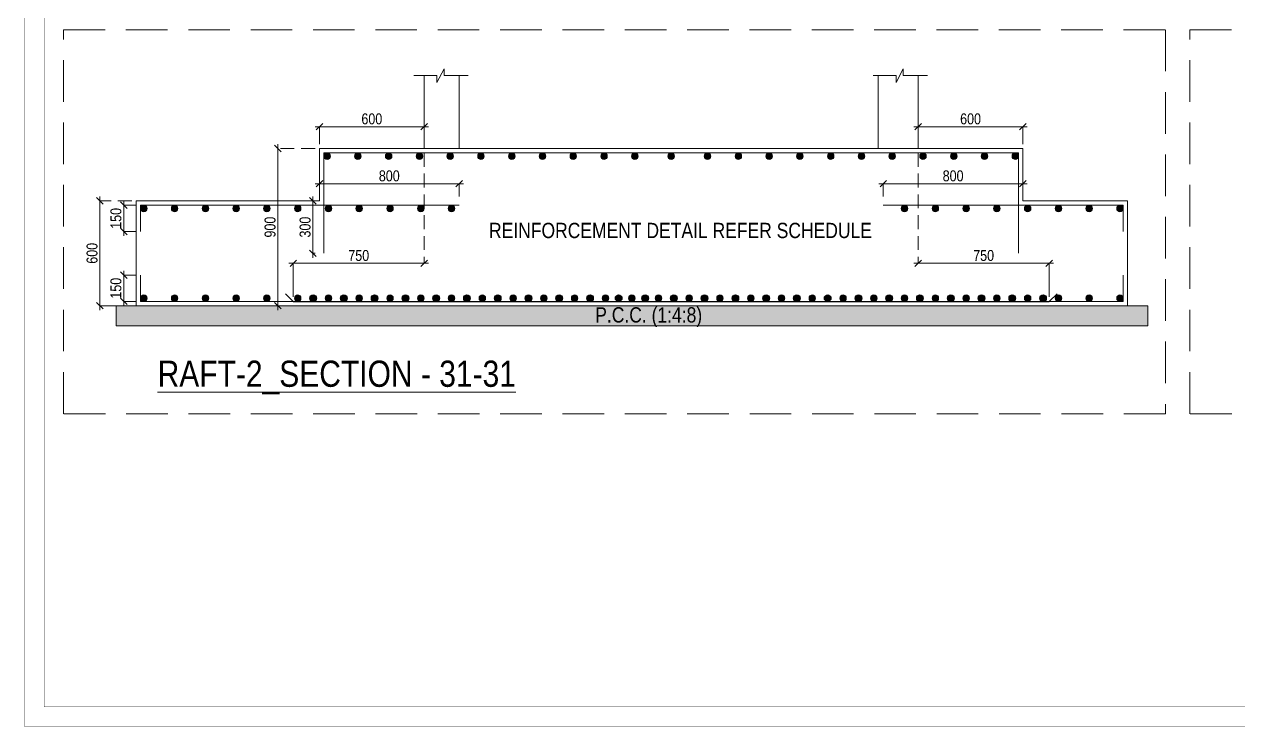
# Model space of a CAD drawing. Header units: millimetres. Extents: x 1112055 to 3390982, y -148532 to 766891.
# Drawn here: x 2383806 to 2411635, y 291130 to 307215 of the extents above; entities that cross this region are included whole.
import ezdxf

# ---------------------------------------------------------------- set-up
doc = ezdxf.new("R2010")
doc.units = ezdxf.units.MM
doc.header["$PDMODE"] = 35
doc.header["$PDSIZE"] = -25
doc.linetypes.add('Hidden', pattern=[9.525, 6.35, -3.175])
for name, color, linetype, lineweight in [('B FOOTING', 49, 'Continuous', 20), ('B HATCH', 250, 'Continuous', 0), ('B P.C.C', 251, 'Continuous', 0), ('B STEEL', 34, 'Continuous', 15), ('B STEEL TEXT', 7, 'Continuous', 15), ('B TITLE BLOCK', 250, 'Continuous', 0), ('B-COL NO', 7, 'Continuous', 5), ('B-REINF-1', 32, 'Continuous', 30), ('B-ST DIM', 250, 'Continuous', 18)]:
    doc.layers.add(name, color=color, linetype=linetype, lineweight=lineweight)
doc.styles.add('Q1', font='g13f12d.shx', dxfattribs={"width": 0.8})
doc.styles.add('SWINC', font='swissc.ttf')
doc.dimstyles.new('BH-STD', dxfattribs={"dimscale": 0, "dimtxt": 230, "dimasz": 125, "dimexe": 0, "dimexo": 100, "dimgap": 50, "dimtad": 1, "dimdec": 0, "dimzin": 1, "dimdsep": 46, "dimtxsty": 'Q1', "dimblk": 'ARCHTICK', "dimcen": 1, "dimdle": 100, "dimclrd": 250, "dimclre": 250, "dimclrt": 256, "dimadec": 0, "dimazin": 0, "dimtfac": 1, "dimtdec": 0, "dimtix": 1, "dimtofl": 0, "dimtmove": 0, "dimatfit": 2, "dimfxl": 1, "dimtolj": 1, "dimtzin": 0, "dimlwd": 9, "dimlwe": 9, "dimarcsym": 0})

# ---------------------------------------------------------------- blocks, each defined once
blk = doc.blocks.new('_Oblique')
at = {"color": 0, "linetype": 'ByBlock', "lineweight": -2}
blk.add_line((-0.5, -0.5), (0.5, 0.5), dxfattribs=at)
blk = doc.blocks.new('*D1479')
at = {"layer": 'B-ST DIM', "color": 7, "lineweight": 9, "ltscale": 50, "transparency": 16777216}
for p, q in [((2389617, 304471), (2389617, 300671)), ((2390470, 300771), (2389617, 300771))]:
    blk.add_line(p, q, dxfattribs=at)
at = {"layer": 'B-ST DIM', "color": 7, "linetype": 'Hidden', "lineweight": 9, "ltscale": 50, "transparency": 16777216}
blk.add_line((2390470, 304371), (2389617, 304371), dxfattribs=at)
at = {"layer": 'Defpoints', "color": 0, "ltscale": 50, "transparency": 16777216}
for p in [(2390570, 304371), (2389617, 300771), (2390570, 300771)]:
    blk.add_point(p, dxfattribs=at)
at = {"layer": 'B-ST DIM', "color": 7, "lineweight": 9, "ltscale": 50, "transparency": 16777216, "xscale": 150, "yscale": 150, "zscale": 150}
for p, rotation in [((2389617, 304371), 90), ((2389617, 300771), 270)]:
    blk.add_blockref('_Oblique', p, dxfattribs=dict(at, rotation=rotation))
at = {"layer": 'B-ST DIM', "color": 7, "ltscale": 50, "transparency": 16777216, "insert": (2389439, 302571), "char_height": 250, "attachment_point": 5, "rotation": 90, "style": 'SWINC'}
blk.add_mtext('\\A1;900', dxfattribs=at)
blk = doc.blocks.new('*D1480')
at = {"layer": 'B-ST DIM', "color": 7, "lineweight": 9, "ltscale": 50, "transparency": 16777216}
for p, q in [((2385539, 303271), (2385539, 300671)), ((2386271, 300771), (2385539, 300771))]:
    blk.add_line(p, q, dxfattribs=at)
at = {"layer": 'B-ST DIM', "color": 7, "linetype": 'Hidden', "lineweight": 9, "ltscale": 50, "transparency": 16777216}
blk.add_line((2386271, 303171), (2385539, 303171), dxfattribs=at)
at = {"layer": 'Defpoints', "color": 0, "ltscale": 50, "transparency": 16777216}
for p in [(2386371, 303171), (2385539, 300771), (2386371, 300771)]:
    blk.add_point(p, dxfattribs=at)
at = {"layer": 'B-ST DIM', "color": 7, "lineweight": 9, "ltscale": 50, "transparency": 16777216, "xscale": 150, "yscale": 150, "zscale": 150}
for p, rotation in [((2385539, 303171), 90), ((2385539, 300771), 270)]:
    blk.add_blockref('_Oblique', p, dxfattribs=dict(at, rotation=rotation))
at = {"layer": 'B-ST DIM', "color": 7, "ltscale": 50, "transparency": 16777216, "insert": (2385360, 301971), "char_height": 250, "attachment_point": 5, "rotation": 90, "style": 'SWINC'}
blk.add_mtext('\\A1;600', dxfattribs=at)
blk = doc.blocks.new('*D1481')
at = {"layer": 'B-ST DIM', "color": 7, "lineweight": 9, "ltscale": 50, "transparency": 16777216}
for p, q in [((2393070, 304870), (2390470, 304870)), ((2390570, 304471), (2390570, 304870))]:
    blk.add_line(p, q, dxfattribs=at)
at = {"layer": 'B-ST DIM', "color": 7, "linetype": 'Hidden', "lineweight": 9, "ltscale": 50, "transparency": 16777216}
blk.add_line((2392970, 304471), (2392970, 304870), dxfattribs=at)
at = {"layer": 'Defpoints', "color": 0, "ltscale": 50, "transparency": 16777216}
for p in [(2390570, 304870), (2390570, 304371), (2392970, 304371)]:
    blk.add_point(p, dxfattribs=at)
at = {"layer": 'B-ST DIM', "color": 7, "lineweight": 9, "ltscale": 50, "transparency": 16777216, "xscale": 150, "yscale": 150, "zscale": 150, "rotation": 180}
blk.add_blockref('_Oblique', (2390570, 304870), dxfattribs=at)
at = {"layer": 'B-ST DIM', "color": 7, "lineweight": 9, "ltscale": 50, "transparency": 16777216, "xscale": 150, "yscale": 150, "zscale": 150}
blk.add_blockref('_Oblique', (2392970, 304870), dxfattribs=at)
at = {"layer": 'B-ST DIM', "color": 7, "ltscale": 50, "transparency": 16777216, "insert": (2391770, 305048), "char_height": 250, "attachment_point": 5, "style": 'SWINC'}
blk.add_mtext('\\A1;600', dxfattribs=at)
blk = doc.blocks.new('*D1473')
at = {"layer": 'B-ST DIM', "color": 7, "lineweight": 9, "ltscale": 50, "transparency": 16777216}
for p, q in [((2404190, 304870), (2406790, 304870)), ((2406690, 304471), (2406690, 304870))]:
    blk.add_line(p, q, dxfattribs=at)
at = {"layer": 'B-ST DIM', "color": 7, "linetype": 'Hidden', "lineweight": 9, "ltscale": 50, "transparency": 16777216}
blk.add_line((2404290, 304471), (2404290, 304870), dxfattribs=at)
at = {"layer": 'Defpoints', "color": 0, "ltscale": 50, "transparency": 16777216}
for p in [(2406690, 304870), (2404290, 304371), (2406690, 304371)]:
    blk.add_point(p, dxfattribs=at)
at = {"layer": 'B-ST DIM', "color": 7, "lineweight": 9, "ltscale": 50, "transparency": 16777216, "xscale": 150, "yscale": 150, "zscale": 150, "rotation": 180}
blk.add_blockref('_Oblique', (2404290, 304870), dxfattribs=at)
at = {"layer": 'B-ST DIM', "color": 7, "lineweight": 9, "ltscale": 50, "transparency": 16777216, "xscale": 150, "yscale": 150, "zscale": 150}
blk.add_blockref('_Oblique', (2406690, 304870), dxfattribs=at)
at = {"layer": 'B-ST DIM', "color": 7, "ltscale": 50, "transparency": 16777216, "insert": (2405490, 305048), "char_height": 250, "attachment_point": 5, "style": 'SWINC'}
blk.add_mtext('\\A1;600', dxfattribs=at)
blk = doc.blocks.new('*D1474')
at = {"layer": 'B-ST DIM', "color": 7, "linetype": 'Hidden', "lineweight": 9, "ltscale": 50, "transparency": 16777216}
blk.add_line((2392970, 304271), (2392970, 301742), dxfattribs=at)
at = {"layer": 'B-ST DIM', "color": 7, "lineweight": 9, "ltscale": 50, "transparency": 16777216}
for p, q in [((2393070, 301742), (2389870, 301742)), ((2389970, 300971), (2389970, 301742))]:
    blk.add_line(p, q, dxfattribs=at)
at = {"layer": 'Defpoints', "color": 0, "ltscale": 50, "transparency": 16777216}
for p in [(2392970, 304371), (2389970, 301742), (2389970, 300871)]:
    blk.add_point(p, dxfattribs=at)
at = {"layer": 'B-ST DIM', "color": 7, "lineweight": 9, "ltscale": 50, "transparency": 16777216, "xscale": 150, "yscale": 150, "zscale": 150, "rotation": 180}
blk.add_blockref('_Oblique', (2389970, 301742), dxfattribs=at)
at = {"layer": 'B-ST DIM', "color": 7, "lineweight": 9, "ltscale": 50, "transparency": 16777216, "xscale": 150, "yscale": 150, "zscale": 150}
blk.add_blockref('_Oblique', (2392970, 301742), dxfattribs=at)
at = {"layer": 'B-ST DIM', "color": 7, "ltscale": 50, "transparency": 16777216, "insert": (2391470, 301920), "char_height": 250, "attachment_point": 5, "style": 'SWINC'}
blk.add_mtext('\\A1;750', dxfattribs=at)
blk = doc.blocks.new('*D1475')
at = {"layer": 'B-ST DIM', "color": 7, "lineweight": 9, "ltscale": 50, "transparency": 16777216}
for p, q in [((2390470, 303565), (2393870, 303565)), ((2393770, 303271), (2393770, 303565))]:
    blk.add_line(p, q, dxfattribs=at)
at = {"layer": 'B-ST DIM', "color": 7, "linetype": 'Hidden', "lineweight": 9, "ltscale": 50, "transparency": 16777216}
blk.add_line((2390570, 303271), (2390570, 303565), dxfattribs=at)
at = {"layer": 'Defpoints', "color": 0, "ltscale": 50, "transparency": 16777216}
for p in [(2393770, 303565), (2390570, 303171), (2393770, 303171)]:
    blk.add_point(p, dxfattribs=at)
at = {"layer": 'B-ST DIM', "color": 7, "lineweight": 9, "ltscale": 50, "transparency": 16777216, "xscale": 150, "yscale": 150, "zscale": 150, "rotation": 180}
blk.add_blockref('_Oblique', (2390570, 303565), dxfattribs=at)
at = {"layer": 'B-ST DIM', "color": 7, "lineweight": 9, "ltscale": 50, "transparency": 16777216, "xscale": 150, "yscale": 150, "zscale": 150}
blk.add_blockref('_Oblique', (2393770, 303565), dxfattribs=at)
at = {"layer": 'B-ST DIM', "color": 7, "ltscale": 50, "transparency": 16777216, "insert": (2392170, 303743), "char_height": 250, "attachment_point": 5, "style": 'SWINC'}
blk.add_mtext('\\A1;800', dxfattribs=at)
blk = doc.blocks.new('*D1476')
at = {"layer": 'B-ST DIM', "color": 7, "linetype": 'Hidden', "lineweight": 9, "ltscale": 50, "transparency": 16777216}
blk.add_line((2404290, 304271), (2404290, 301742), dxfattribs=at)
at = {"layer": 'B-ST DIM', "color": 7, "lineweight": 9, "ltscale": 50, "transparency": 16777216}
for p, q in [((2404190, 301742), (2407390, 301742)), ((2407290, 300971), (2407290, 301742))]:
    blk.add_line(p, q, dxfattribs=at)
at = {"layer": 'Defpoints', "color": 0, "ltscale": 50, "transparency": 16777216}
for p in [(2404290, 304371), (2407290, 301742), (2407290, 300871)]:
    blk.add_point(p, dxfattribs=at)
at = {"layer": 'B-ST DIM', "color": 7, "lineweight": 9, "ltscale": 50, "transparency": 16777216, "xscale": 150, "yscale": 150, "zscale": 150, "rotation": 180}
blk.add_blockref('_Oblique', (2404290, 301742), dxfattribs=at)
at = {"layer": 'B-ST DIM', "color": 7, "lineweight": 9, "ltscale": 50, "transparency": 16777216, "xscale": 150, "yscale": 150, "zscale": 150}
blk.add_blockref('_Oblique', (2407290, 301742), dxfattribs=at)
at = {"layer": 'B-ST DIM', "color": 7, "ltscale": 50, "transparency": 16777216, "insert": (2405790, 301920), "char_height": 250, "attachment_point": 5, "style": 'SWINC'}
blk.add_mtext('\\A1;750', dxfattribs=at)
blk = doc.blocks.new('*D1477')
at = {"layer": 'B-ST DIM', "color": 7, "lineweight": 9, "ltscale": 50, "transparency": 16777216}
for p, q in [((2406790, 303565), (2403390, 303565)), ((2403490, 303271), (2403490, 303565))]:
    blk.add_line(p, q, dxfattribs=at)
at = {"layer": 'B-ST DIM', "color": 7, "linetype": 'Hidden', "lineweight": 9, "ltscale": 50, "transparency": 16777216}
blk.add_line((2406690, 303271), (2406690, 303565), dxfattribs=at)
at = {"layer": 'Defpoints', "color": 0, "ltscale": 50, "transparency": 16777216}
for p in [(2403490, 303565), (2403490, 303171), (2406690, 303171)]:
    blk.add_point(p, dxfattribs=at)
at = {"layer": 'B-ST DIM', "color": 7, "lineweight": 9, "ltscale": 50, "transparency": 16777216, "xscale": 150, "yscale": 150, "zscale": 150, "rotation": 180}
blk.add_blockref('_Oblique', (2403490, 303565), dxfattribs=at)
at = {"layer": 'B-ST DIM', "color": 7, "lineweight": 9, "ltscale": 50, "transparency": 16777216, "xscale": 150, "yscale": 150, "zscale": 150}
blk.add_blockref('_Oblique', (2406690, 303565), dxfattribs=at)
at = {"layer": 'B-ST DIM', "color": 7, "ltscale": 50, "transparency": 16777216, "insert": (2405090, 303743), "char_height": 250, "attachment_point": 5, "style": 'SWINC'}
blk.add_mtext('\\A1;800', dxfattribs=at)
blk = doc.blocks.new('*D1478')
at = {"layer": 'B-ST DIM', "color": 7, "lineweight": 9, "ltscale": 50, "transparency": 16777216}
for p, q in [((2390420, 303271), (2390420, 301871)), ((2390470, 301971), (2390420, 301971))]:
    blk.add_line(p, q, dxfattribs=at)
at = {"layer": 'B-ST DIM', "color": 7, "linetype": 'Hidden', "lineweight": 9, "ltscale": 50, "transparency": 16777216}
blk.add_line((2390470, 303171), (2390420, 303171), dxfattribs=at)
at = {"layer": 'Defpoints', "color": 0, "ltscale": 50, "transparency": 16777216}
for p in [(2390570, 303171), (2390420, 301971), (2390570, 301971)]:
    blk.add_point(p, dxfattribs=at)
at = {"layer": 'B-ST DIM', "color": 7, "lineweight": 9, "ltscale": 50, "transparency": 16777216, "xscale": 150, "yscale": 150, "zscale": 150}
for p, rotation in [((2390420, 303171), 90), ((2390420, 301971), 270)]:
    blk.add_blockref('_Oblique', p, dxfattribs=dict(at, rotation=rotation))
at = {"layer": 'B-ST DIM', "color": 7, "ltscale": 50, "transparency": 16777216, "insert": (2390242, 302571), "char_height": 250, "attachment_point": 5, "rotation": 90, "style": 'SWINC'}
blk.add_mtext('\\A1;300', dxfattribs=at)
blk = doc.blocks.new('*D1664')
at = {"layer": 'B-ST DIM', "color": 7, "lineweight": 9, "ltscale": 50, "transparency": 16777216}
for p, q in [((2386085, 301571), (2386085, 300771)), ((2386371, 300871), (2386085, 300871))]:
    blk.add_line(p, q, dxfattribs=at)
at = {"layer": 'B-ST DIM', "color": 7, "linetype": 'Hidden', "lineweight": 9, "ltscale": 50, "transparency": 16777216}
blk.add_line((2386371, 301471), (2386085, 301471), dxfattribs=at)
at = {"layer": 'Defpoints', "color": 0, "ltscale": 50, "transparency": 16777216}
for p in [(2386471, 301471), (2386085, 300871), (2386471, 300871)]:
    blk.add_point(p, dxfattribs=at)
at = {"layer": 'B-ST DIM', "color": 7, "lineweight": 9, "ltscale": 50, "transparency": 16777216, "xscale": 150, "yscale": 150, "zscale": 150}
for p, rotation in [((2386085, 301471), 90), ((2386085, 300871), 270)]:
    blk.add_blockref('_Oblique', p, dxfattribs=dict(at, rotation=rotation))
at = {"layer": 'B-ST DIM', "color": 7, "ltscale": 50, "transparency": 16777216, "insert": (2385907, 301171), "char_height": 250, "attachment_point": 5, "rotation": 90, "style": 'SWINC'}
blk.add_mtext('\\A1;150', dxfattribs=at)
blk = doc.blocks.new('*D1665')
at = {"layer": 'B-ST DIM', "color": 7, "lineweight": 9, "ltscale": 50, "transparency": 16777216}
for p, q in [((2386085, 303171), (2386085, 302371)), ((2386371, 302471), (2386085, 302471))]:
    blk.add_line(p, q, dxfattribs=at)
at = {"layer": 'B-ST DIM', "color": 7, "linetype": 'Hidden', "lineweight": 9, "ltscale": 50, "transparency": 16777216}
blk.add_line((2386371, 303071), (2386085, 303071), dxfattribs=at)
at = {"layer": 'Defpoints', "color": 0, "ltscale": 50, "transparency": 16777216}
for p in [(2386471, 303071), (2386085, 302471), (2386471, 302471)]:
    blk.add_point(p, dxfattribs=at)
at = {"layer": 'B-ST DIM', "color": 7, "lineweight": 9, "ltscale": 50, "transparency": 16777216, "xscale": 150, "yscale": 150, "zscale": 150}
for p, rotation in [((2386085, 303071), 90), ((2386085, 302471), 270)]:
    blk.add_blockref('_Oblique', p, dxfattribs=dict(at, rotation=rotation))
at = {"layer": 'B-ST DIM', "color": 7, "ltscale": 50, "transparency": 16777216, "insert": (2385907, 302771), "char_height": 250, "attachment_point": 5, "rotation": 90, "style": 'SWINC'}
blk.add_mtext('\\A1;150', dxfattribs=at)

msp = doc.modelspace()

# ---------------------------------------------------------------- hatches: boundary and pattern name
at = {"layer": 'B HATCH', "lineweight": 0}
h = msp.add_hatch(dxfattribs=at)
h.set_pattern_fill('AR-CONC', color=250, scale=3, style=0)
h.set_pattern_definition([(50, (763471.43, -219275.8), (546.55401, -47.81726), [57.15, -628.65]), (355, (763471.4, -219275.8), (-105.73026, 573.17054), [45.72, -502.92175]), (100.451445, (763516.97, -219279.8), (440.82374, 525.35326), [48.57003, -534.27073]), (46.1842, (763471.4, -219123.4), (813.23712, -126.12698), [85.725, -942.975]), (96.63556, (763539.2, -219133.9), (712.2124, 742.27837), [72.85507, -801.40682]), (351.18415, (763471.4, -219123.4), (712.2124, 742.27837), [68.5799, -754.3792]), (21, (763547.63, -219161.5), (454.84317, -306.7956), [57.15, -628.65]), (326, (763547.6, -219161.5), (185.40609, 552.5639), [45.72, -502.92]), (71.451445, (763585.53, -219187.1), (640.24926, 245.7683), [48.57003, -534.26981]), (37.5, (763471.43, -219275.81), (9.26581, 253.665117), [0, -496.824, 0, -510.54, 0, -504.825]), (7.5, (763471.43, -219275.8), (200.458988, 300.541724), [0, -291.084, 0, -485.394, 0, -192.405]), (327.5, (763301.5, -219275.81), (406.771786, -17.186232), [0, -190.5, 0, -594.36, 0, -788.67]), (317.5, (763225.3, -219275.8), (444.387544, 76.27947), [0, -247.65, 0, -394.716, 0, -560.07])])
h.paths.add_polyline_path([(2385911, 300770.5), (2385911, 300310.5), (2409549, 300310.5), (2409549, 300770.5)])
at = {"layer": 'B STEEL'}
h = msp.add_hatch(color=256, dxfattribs=at)
h.dxf.hatch_style = 1
edge = h.paths.add_edge_path()
edge.add_arc((2390745.3, 304195.5), 75, 0, 360)
h = msp.add_hatch(color=256, dxfattribs=at)
h.dxf.hatch_style = 1
edge = h.paths.add_edge_path()
edge.add_arc((2391450.4, 304195.5), 75, 0, 360)
h = msp.add_hatch(color=256, dxfattribs=at)
h.dxf.hatch_style = 1
edge = h.paths.add_edge_path()
edge.add_arc((2392155.5, 304195.5), 75, 0, 360)
h = msp.add_hatch(color=256, dxfattribs=at)
h.dxf.hatch_style = 1
edge = h.paths.add_edge_path()
edge.add_arc((2392860.6, 304195.5), 75, 0, 360)
h = msp.add_hatch(color=256, dxfattribs=at)
h.dxf.hatch_style = 1
edge = h.paths.add_edge_path()
edge.add_arc((2393565.7, 304195.5), 75, 0, 360)
h = msp.add_hatch(color=256, dxfattribs=at)
h.dxf.hatch_style = 1
edge = h.paths.add_edge_path()
edge.add_arc((2394270.8, 304195.5), 75, 0, 360)
h = msp.add_hatch(color=256, dxfattribs=at)
h.dxf.hatch_style = 1
edge = h.paths.add_edge_path()
edge.add_arc((2394975.9, 304195.5), 75, 0, 360)
h = msp.add_hatch(color=256, dxfattribs=at)
h.dxf.hatch_style = 1
edge = h.paths.add_edge_path()
edge.add_arc((2395681, 304195.5), 75, 0, 360)
h = msp.add_hatch(color=256, dxfattribs=at)
h.dxf.hatch_style = 1
edge = h.paths.add_edge_path()
edge.add_arc((2396386.1, 304195.5), 75, 0, 360)
h = msp.add_hatch(color=256, dxfattribs=at)
h.dxf.hatch_style = 1
edge = h.paths.add_edge_path()
edge.add_arc((2397091.2, 304195.5), 75, 0, 360)
h = msp.add_hatch(color=256, dxfattribs=at)
h.dxf.hatch_style = 1
edge = h.paths.add_edge_path()
edge.add_arc((2397796.3, 304195.5), 75, 0, 360)
h = msp.add_hatch(color=256, dxfattribs=at)
h.dxf.hatch_style = 1
edge = h.paths.add_edge_path()
edge.add_arc((2398630.3, 304195.5), 75, 0, 360)
h = msp.add_hatch(color=256, dxfattribs=at)
h.dxf.hatch_style = 1
edge = h.paths.add_edge_path()
edge.add_arc((2399464.3, 304195.5), 75, 0, 360)
h = msp.add_hatch(color=256, dxfattribs=at)
h.dxf.hatch_style = 1
edge = h.paths.add_edge_path()
edge.add_arc((2400169.4, 304195.5), 75, 0, 360)
h = msp.add_hatch(color=256, dxfattribs=at)
h.dxf.hatch_style = 1
edge = h.paths.add_edge_path()
edge.add_arc((2400874.5, 304195.5), 75, 0, 360)
h = msp.add_hatch(color=256, dxfattribs=at)
h.dxf.hatch_style = 1
edge = h.paths.add_edge_path()
edge.add_arc((2401579.6, 304195.5), 75, 0, 360)
h = msp.add_hatch(color=256, dxfattribs=at)
h.dxf.hatch_style = 1
edge = h.paths.add_edge_path()
edge.add_arc((2402284.7, 304195.5), 75, 0, 360)
h = msp.add_hatch(color=256, dxfattribs=at)
h.dxf.hatch_style = 1
edge = h.paths.add_edge_path()
edge.add_arc((2402989.8, 304195.5), 75, 0, 360)
h = msp.add_hatch(color=256, dxfattribs=at)
h.dxf.hatch_style = 1
edge = h.paths.add_edge_path()
edge.add_arc((2403694.9, 304195.5), 75, 0, 360)
h = msp.add_hatch(color=256, dxfattribs=at)
h.dxf.hatch_style = 1
edge = h.paths.add_edge_path()
edge.add_arc((2404400, 304195.5), 75, 0, 360)
h = msp.add_hatch(color=256, dxfattribs=at)
h.dxf.hatch_style = 1
edge = h.paths.add_edge_path()
edge.add_arc((2405105.1, 304195.5), 75, 0, 360)
h = msp.add_hatch(color=256, dxfattribs=at)
h.dxf.hatch_style = 1
edge = h.paths.add_edge_path()
edge.add_arc((2405810.2, 304195.5), 75, 0, 360)
h = msp.add_hatch(color=256, dxfattribs=at)
h.dxf.hatch_style = 1
edge = h.paths.add_edge_path()
edge.add_arc((2406515.3, 304195.5), 75, 0, 360)
h = msp.add_hatch(color=256, dxfattribs=at)
h.dxf.hatch_style = 1
edge = h.paths.add_edge_path()
edge.add_arc((2386546, 302995.5), 75, 0, 360)
h = msp.add_hatch(color=256, dxfattribs=at)
h.dxf.hatch_style = 1
edge = h.paths.add_edge_path()
edge.add_arc((2387251.1, 302995.5), 75, 0, 360)
h = msp.add_hatch(color=256, dxfattribs=at)
h.dxf.hatch_style = 1
edge = h.paths.add_edge_path()
edge.add_arc((2387956.2, 302995.5), 75, 0, 360)
h = msp.add_hatch(color=256, dxfattribs=at)
h.dxf.hatch_style = 1
edge = h.paths.add_edge_path()
edge.add_arc((2388661.3, 302995.5), 75, 0, 360)
h = msp.add_hatch(color=256, dxfattribs=at)
h.dxf.hatch_style = 1
edge = h.paths.add_edge_path()
edge.add_arc((2389366.4, 302995.5), 75, 0, 360)
h = msp.add_hatch(color=256, dxfattribs=at)
h.dxf.hatch_style = 1
edge = h.paths.add_edge_path()
edge.add_arc((2390071.5, 302995.5), 75, 0, 360)
h = msp.add_hatch(color=256, dxfattribs=at)
h.dxf.hatch_style = 1
edge = h.paths.add_edge_path()
edge.add_arc((2390776.6, 302995.5), 75, 0, 360)
h = msp.add_hatch(color=256, dxfattribs=at)
h.dxf.hatch_style = 1
edge = h.paths.add_edge_path()
edge.add_arc((2391481.7, 302995.5), 75, 0, 360)
h = msp.add_hatch(color=256, dxfattribs=at)
h.dxf.hatch_style = 1
edge = h.paths.add_edge_path()
edge.add_arc((2392186.8, 302995.5), 75, 0, 360)
h = msp.add_hatch(color=256, dxfattribs=at)
h.dxf.hatch_style = 1
edge = h.paths.add_edge_path()
edge.add_arc((2392891.8, 302995.5), 75, 0, 360)
h = msp.add_hatch(color=256, dxfattribs=at)
h.dxf.hatch_style = 1
edge = h.paths.add_edge_path()
edge.add_arc((2393596.9, 302995.5), 75, 0, 360)
h = msp.add_hatch(color=256, dxfattribs=at)
h.dxf.hatch_style = 1
edge = h.paths.add_edge_path()
edge.add_arc((2403978.3, 302995.5), 75, 0, 360)
h = msp.add_hatch(color=256, dxfattribs=at)
h.dxf.hatch_style = 1
edge = h.paths.add_edge_path()
edge.add_arc((2404683.4, 302995.5), 75, 0, 360)
h = msp.add_hatch(color=256, dxfattribs=at)
h.dxf.hatch_style = 1
edge = h.paths.add_edge_path()
edge.add_arc((2405388.5, 302995.5), 75, 0, 360)
h = msp.add_hatch(color=256, dxfattribs=at)
h.dxf.hatch_style = 1
edge = h.paths.add_edge_path()
edge.add_arc((2406093.6, 302995.5), 75, 0, 360)
h = msp.add_hatch(color=256, dxfattribs=at)
h.dxf.hatch_style = 1
edge = h.paths.add_edge_path()
edge.add_arc((2406798.7, 302995.5), 75, 0, 360)
h = msp.add_hatch(color=256, dxfattribs=at)
h.dxf.hatch_style = 1
edge = h.paths.add_edge_path()
edge.add_arc((2407503.8, 302995.5), 75, 0, 360)
h = msp.add_hatch(color=256, dxfattribs=at)
h.dxf.hatch_style = 1
edge = h.paths.add_edge_path()
edge.add_arc((2408208.9, 302995.5), 75, 0, 360)
h = msp.add_hatch(color=256, dxfattribs=at)
h.dxf.hatch_style = 1
edge = h.paths.add_edge_path()
edge.add_arc((2408914, 302995.5), 75, 0, 360)
h = msp.add_hatch(color=256, dxfattribs=at)
h.dxf.hatch_style = 1
edge = h.paths.add_edge_path()
edge.add_arc((2386546, 300945.5), 75, 0, 360)
h = msp.add_hatch(color=256, dxfattribs=at)
h.dxf.hatch_style = 1
edge = h.paths.add_edge_path()
edge.add_arc((2387251.1, 300945.5), 75, 0, 360)
h = msp.add_hatch(color=256, dxfattribs=at)
h.dxf.hatch_style = 1
edge = h.paths.add_edge_path()
edge.add_arc((2387956.2, 300945.5), 75, 0, 360)
h = msp.add_hatch(color=256, dxfattribs=at)
h.dxf.hatch_style = 1
edge = h.paths.add_edge_path()
edge.add_arc((2388661.3, 300945.5), 75, 0, 360)
h = msp.add_hatch(color=256, dxfattribs=at)
h.dxf.hatch_style = 1
edge = h.paths.add_edge_path()
edge.add_arc((2389366.4, 300945.5), 75, 0, 360)
h = msp.add_hatch(color=256, dxfattribs=at)
h.dxf.hatch_style = 1
edge = h.paths.add_edge_path()
edge.add_arc((2390071.5, 300945.5), 75, 0, 360)
h = msp.add_hatch(color=256, dxfattribs=at)
h.dxf.hatch_style = 1
edge = h.paths.add_edge_path()
edge.add_arc((2390776.6, 300945.5), 75, 0, 360)
h = msp.add_hatch(color=256, dxfattribs=at)
h.dxf.hatch_style = 1
edge = h.paths.add_edge_path()
edge.add_arc((2391481.7, 300945.5), 75, 0, 360)
h = msp.add_hatch(color=256, dxfattribs=at)
h.dxf.hatch_style = 1
edge = h.paths.add_edge_path()
edge.add_arc((2392186.8, 300945.5), 75, 0, 360)
h = msp.add_hatch(color=256, dxfattribs=at)
h.dxf.hatch_style = 1
edge = h.paths.add_edge_path()
edge.add_arc((2392891.8, 300945.5), 75, 0, 360)
h = msp.add_hatch(color=256, dxfattribs=at)
h.dxf.hatch_style = 1
edge = h.paths.add_edge_path()
edge.add_arc((2393596.9, 300945.5), 75, 0, 360)
h = msp.add_hatch(color=256, dxfattribs=at)
h.dxf.hatch_style = 1
edge = h.paths.add_edge_path()
edge.add_arc((2394302, 300945.5), 75, 0, 360)
h = msp.add_hatch(color=256, dxfattribs=at)
h.dxf.hatch_style = 1
edge = h.paths.add_edge_path()
edge.add_arc((2395007.1, 300945.5), 75, 0, 360)
h = msp.add_hatch(color=256, dxfattribs=at)
h.dxf.hatch_style = 1
edge = h.paths.add_edge_path()
edge.add_arc((2395712.2, 300945.5), 75, 0, 360)
h = msp.add_hatch(color=256, dxfattribs=at)
h.dxf.hatch_style = 1
edge = h.paths.add_edge_path()
edge.add_arc((2396417.3, 300945.5), 75, 0, 360)
h = msp.add_hatch(color=256, dxfattribs=at)
h.dxf.hatch_style = 1
edge = h.paths.add_edge_path()
edge.add_arc((2397122.4, 300945.5), 75, 0, 360)
h = msp.add_hatch(color=256, dxfattribs=at)
h.dxf.hatch_style = 1
edge = h.paths.add_edge_path()
edge.add_arc((2397730, 300945.5), 75, 0, 360)
h = msp.add_hatch(color=256, dxfattribs=at)
h.dxf.hatch_style = 1
edge = h.paths.add_edge_path()
edge.add_arc((2398337.5, 300945.5), 75, 0, 360)
h = msp.add_hatch(color=256, dxfattribs=at)
h.dxf.hatch_style = 1
edge = h.paths.add_edge_path()
edge.add_arc((2399042.6, 300945.5), 75, 0, 360)
h = msp.add_hatch(color=256, dxfattribs=at)
h.dxf.hatch_style = 1
edge = h.paths.add_edge_path()
edge.add_arc((2399747.7, 300945.5), 75, 0, 360)
h = msp.add_hatch(color=256, dxfattribs=at)
h.dxf.hatch_style = 1
edge = h.paths.add_edge_path()
edge.add_arc((2400452.8, 300945.5), 75, 0, 360)
h = msp.add_hatch(color=256, dxfattribs=at)
h.dxf.hatch_style = 1
edge = h.paths.add_edge_path()
edge.add_arc((2401157.9, 300945.5), 75, 0, 360)
h = msp.add_hatch(color=256, dxfattribs=at)
h.dxf.hatch_style = 1
edge = h.paths.add_edge_path()
edge.add_arc((2401863, 300945.5), 75, 0, 360)
h = msp.add_hatch(color=256, dxfattribs=at)
h.dxf.hatch_style = 1
edge = h.paths.add_edge_path()
edge.add_arc((2402568.1, 300945.5), 75, 0, 360)
h = msp.add_hatch(color=256, dxfattribs=at)
h.dxf.hatch_style = 1
edge = h.paths.add_edge_path()
edge.add_arc((2403273.2, 300945.5), 75, 0, 360)
h = msp.add_hatch(color=256, dxfattribs=at)
h.dxf.hatch_style = 1
edge = h.paths.add_edge_path()
edge.add_arc((2403978.3, 300945.5), 75, 0, 360)
h = msp.add_hatch(color=256, dxfattribs=at)
h.dxf.hatch_style = 1
edge = h.paths.add_edge_path()
edge.add_arc((2404683.4, 300945.5), 75, 0, 360)
h = msp.add_hatch(color=256, dxfattribs=at)
h.dxf.hatch_style = 1
edge = h.paths.add_edge_path()
edge.add_arc((2405388.5, 300945.5), 75, 0, 360)
h = msp.add_hatch(color=256, dxfattribs=at)
h.dxf.hatch_style = 1
edge = h.paths.add_edge_path()
edge.add_arc((2406093.6, 300945.5), 75, 0, 360)
h = msp.add_hatch(color=256, dxfattribs=at)
h.dxf.hatch_style = 1
edge = h.paths.add_edge_path()
edge.add_arc((2406798.7, 300945.5), 75, 0, 360)
h = msp.add_hatch(color=256, dxfattribs=at)
h.dxf.hatch_style = 1
edge = h.paths.add_edge_path()
edge.add_arc((2407503.8, 300945.5), 75, 0, 360)
h = msp.add_hatch(color=256, dxfattribs=at)
h.dxf.hatch_style = 1
edge = h.paths.add_edge_path()
edge.add_arc((2408208.9, 300945.5), 75, 0, 360)
h = msp.add_hatch(color=256, dxfattribs=at)
h.dxf.hatch_style = 1
edge = h.paths.add_edge_path()
edge.add_arc((2408914, 300945.5), 75, 0, 360)
at = {"layer": 'B-REINF-1', "lineweight": 25}
h = msp.add_hatch(color=6, dxfattribs=at)
h.dxf.hatch_style = 1
edge = h.paths.add_edge_path()
edge.add_arc((2390424, 300945.5), 75, 0, 360)
h = msp.add_hatch(color=6, dxfattribs=at)
h.dxf.hatch_style = 1
edge = h.paths.add_edge_path()
edge.add_arc((2391129.1, 300945.5), 75, 0, 360)
h = msp.add_hatch(color=6, dxfattribs=at)
h.dxf.hatch_style = 1
edge = h.paths.add_edge_path()
edge.add_arc((2391834.2, 300945.5), 75, 0, 360)
h = msp.add_hatch(color=6, dxfattribs=at)
h.dxf.hatch_style = 1
edge = h.paths.add_edge_path()
edge.add_arc((2392539.3, 300945.5), 75, 0, 360)
h = msp.add_hatch(color=6, dxfattribs=at)
h.dxf.hatch_style = 1
edge = h.paths.add_edge_path()
edge.add_arc((2393244.4, 300945.5), 75, 0, 360)
h = msp.add_hatch(color=6, dxfattribs=at)
h.dxf.hatch_style = 1
edge = h.paths.add_edge_path()
edge.add_arc((2393949.5, 300945.5), 75, 0, 360)
h = msp.add_hatch(color=6, dxfattribs=at)
h.dxf.hatch_style = 1
edge = h.paths.add_edge_path()
edge.add_arc((2394654.6, 300945.5), 75, 0, 360)
h = msp.add_hatch(color=6, dxfattribs=at)
h.dxf.hatch_style = 1
edge = h.paths.add_edge_path()
edge.add_arc((2395359.7, 300945.5), 75, 0, 360)
h = msp.add_hatch(color=6, dxfattribs=at)
h.dxf.hatch_style = 1
edge = h.paths.add_edge_path()
edge.add_arc((2396064.8, 300945.5), 75, 0, 360)
h = msp.add_hatch(color=6, dxfattribs=at)
h.dxf.hatch_style = 1
edge = h.paths.add_edge_path()
edge.add_arc((2396769.9, 300945.5), 75, 0, 360)
h = msp.add_hatch(color=6, dxfattribs=at)
h.dxf.hatch_style = 1
edge = h.paths.add_edge_path()
edge.add_arc((2397426.2, 300945.5), 75, 0, 360)
h = msp.add_hatch(color=6, dxfattribs=at)
h.dxf.hatch_style = 1
edge = h.paths.add_edge_path()
edge.add_arc((2398033.7, 300945.5), 75, 0, 360)
h = msp.add_hatch(color=6, dxfattribs=at)
h.dxf.hatch_style = 1
edge = h.paths.add_edge_path()
edge.add_arc((2398690, 300945.5), 75, 0, 360)
h = msp.add_hatch(color=6, dxfattribs=at)
h.dxf.hatch_style = 1
edge = h.paths.add_edge_path()
edge.add_arc((2399395.1, 300945.5), 75, 0, 360)
h = msp.add_hatch(color=6, dxfattribs=at)
h.dxf.hatch_style = 1
edge = h.paths.add_edge_path()
edge.add_arc((2400100.2, 300945.5), 75, 0, 360)
h = msp.add_hatch(color=6, dxfattribs=at)
h.dxf.hatch_style = 1
edge = h.paths.add_edge_path()
edge.add_arc((2400805.3, 300945.5), 75, 0, 360)
h = msp.add_hatch(color=6, dxfattribs=at)
h.dxf.hatch_style = 1
edge = h.paths.add_edge_path()
edge.add_arc((2401510.4, 300945.5), 75, 0, 360)
h = msp.add_hatch(color=6, dxfattribs=at)
h.dxf.hatch_style = 1
edge = h.paths.add_edge_path()
edge.add_arc((2402215.5, 300945.5), 75, 0, 360)
h = msp.add_hatch(color=6, dxfattribs=at)
h.dxf.hatch_style = 1
edge = h.paths.add_edge_path()
edge.add_arc((2402920.6, 300945.5), 75, 0, 360)
h = msp.add_hatch(color=6, dxfattribs=at)
h.dxf.hatch_style = 1
edge = h.paths.add_edge_path()
edge.add_arc((2403625.7, 300945.5), 75, 0, 360)
h = msp.add_hatch(color=6, dxfattribs=at)
h.dxf.hatch_style = 1
edge = h.paths.add_edge_path()
edge.add_arc((2404330.8, 300945.5), 75, 0, 360)
h = msp.add_hatch(color=6, dxfattribs=at)
h.dxf.hatch_style = 1
edge = h.paths.add_edge_path()
edge.add_arc((2405035.9, 300945.5), 75, 0, 360)
h = msp.add_hatch(color=6, dxfattribs=at)
h.dxf.hatch_style = 1
edge = h.paths.add_edge_path()
edge.add_arc((2405741, 300945.5), 75, 0, 360)
h = msp.add_hatch(color=6, dxfattribs=at)
h.dxf.hatch_style = 1
edge = h.paths.add_edge_path()
edge.add_arc((2406446.1, 300945.5), 75, 0, 360)
h = msp.add_hatch(color=6, dxfattribs=at)
h.dxf.hatch_style = 1
edge = h.paths.add_edge_path()
edge.add_arc((2407151.2, 300945.5), 75, 0, 360)

# ---------------------------------------------------------------- linework, layer by layer
at = {"layer": 'B FOOTING', "color": 1, "lineweight": 13, "ltscale": 10}
for p, q in [((2392970.3, 304370.5), (2392970.3, 306041.5)), ((2393770.3, 304370.5), (2393770.3, 306041.5)), ((2403370.3, 304370.5), (2403370.3, 306041.5)), ((2404290.3, 304370.5), (2404290.3, 306041.5))]:
    msp.add_line(p, q, dxfattribs=at)
at = {"layer": 'B FOOTING'}
for p, q in [((2390570.3, 304370.5), (2390570.3, 303170.5)), ((2390570.3, 304370.5), (2406690.3, 304370.5)), ((2406690.3, 304370.5), (2406690.3, 303170.5)), ((2386371, 303170.5), (2386371, 300770.5)), ((2386371, 303170.5), (2390570.3, 303170.5)), ((2406690.3, 303170.5), (2409089, 303170.5)), ((2409089, 303170.5), (2409089, 300770.5))]:
    msp.add_line(p, q, dxfattribs=at)
at = {"layer": 'B FOOTING', "color": 1, "lineweight": 13, "ltscale": 10}
for points in [[(2392734.4, 306041.5), (2393262.6, 306041.5), (2393262.6, 305883.1), (2393427.9, 306192.5), (2393427.9, 306041.5), (2393980.1, 306041.5)], [(2403254.4, 306041.5), (2403782.6, 306041.5), (2403782.6, 305883.1), (2403947.9, 306192.5), (2403947.9, 306041.5), (2404500.1, 306041.5)]]:
    msp.add_lwpolyline(points, dxfattribs=at)
at = {"layer": 'B FOOTING'}
msp.add_lwpolyline([(2385911, 300770.5), (2409549, 300770.5), (2409549, 300310.5), (2385911, 300310.5)], close=True, dxfattribs=at)
at = {"layer": 'B P.C.C', "color": 250, "linetype": 'Hidden', "lineweight": 0, "ltscale": 150}
for points in [[(2384708.1, 307091.3), (2409953.5, 307091.3), (2409953.5, 298297.9), (2384708.1, 298297.9)], [(2410517.9, 307091.3), (2435763.2, 307091.3), (2435763.2, 298297.9), (2410517.9, 298297.9)]]:
    msp.add_lwpolyline(points, close=True, dxfattribs=at)
at = {"layer": 'B STEEL'}
for points in [[(2390670.3, 301970.5), (2390670.3, 304270.5), (2406590.3, 304270.5), (2406590.3, 301970.5)], [(2386471, 302470.5), (2386471, 303070.5), (2393770.3, 303070.5)], [(2403490.3, 303070.5), (2408989, 303070.5), (2408989, 302470.5)], [(2386471, 301470.5), (2386471, 300870.5), (2408989, 300870.5), (2408989, 301470.5)]]:
    msp.add_lwpolyline(points, dxfattribs=at)
for centre in [(2390745.3, 304195.5), (2391450.4, 304195.5), (2392155.5, 304195.5), (2392860.6, 304195.5), (2393565.7, 304195.5), (2394270.8, 304195.5), (2394975.9, 304195.5), (2395681, 304195.5), (2396386.1, 304195.5), (2397091.2, 304195.5), (2397796.3, 304195.5), (2398630.3, 304195.5), (2399464.3, 304195.5), (2400169.4, 304195.5), (2400874.5, 304195.5), (2401579.6, 304195.5), (2402284.7, 304195.5), (2402989.8, 304195.5), (2403694.9, 304195.5), (2404400, 304195.5), (2405105.1, 304195.5), (2405810.2, 304195.5), (2406515.3, 304195.5), (2386546, 302995.5), (2387251.1, 302995.5), (2387956.2, 302995.5), (2388661.3, 302995.5), (2389366.4, 302995.5), (2390071.5, 302995.5), (2390776.6, 302995.5), (2391481.7, 302995.5), (2392186.8, 302995.5), (2392891.8, 302995.5), (2393596.9, 302995.5), (2403978.3, 302995.5), (2404683.4, 302995.5), (2405388.5, 302995.5), (2406093.6, 302995.5), (2406798.7, 302995.5), (2407503.8, 302995.5), (2408208.9, 302995.5), (2408914, 302995.5), (2386546, 300945.5), (2387251.1, 300945.5), (2387956.2, 300945.5), (2388661.3, 300945.5), (2389366.4, 300945.5), (2390071.5, 300945.5), (2390776.6, 300945.5), (2391481.7, 300945.5), (2392186.8, 300945.5), (2392891.8, 300945.5), (2393596.9, 300945.5), (2394302, 300945.5), (2395007.1, 300945.5), (2395712.2, 300945.5), (2396417.3, 300945.5), (2397122.4, 300945.5), (2397730, 300945.5), (2398337.5, 300945.5), (2399042.6, 300945.5), (2399747.7, 300945.5), (2400452.8, 300945.5), (2401157.9, 300945.5), (2401863, 300945.5), (2402568.1, 300945.5), (2403273.2, 300945.5), (2403978.3, 300945.5), (2404683.4, 300945.5), (2405388.5, 300945.5), (2406093.6, 300945.5), (2406798.7, 300945.5), (2407503.8, 300945.5), (2408208.9, 300945.5), (2408914, 300945.5)]:
    msp.add_circle(centre, 75, dxfattribs=at)
at = {"layer": 'B TITLE BLOCK', "color": 1, "const_width": 10.1}
msp.add_lwpolyline([(2383811.2, 384330.6), (2383811.2, 291134.9), (2523525.9, 291134.9), (2523525.9, 384330.6)], close=True, dxfattribs=at)
at = {"layer": 'B TITLE BLOCK', "color": 250, "lineweight": 0, "const_width": 10.1}
msp.add_lwpolyline([(2384259.6, 383882.2), (2384259.6, 291583.3), (2523077.4, 291583.3), (2523077.4, 383882.2)], close=True, dxfattribs=at)
at = {"layer": 'B-REINF-1', "color": 6, "lineweight": 25}
msp.add_lwpolyline([(2389788.5, 301046.5), (2389970.3, 300870.5), (2407290.3, 300870.5), (2407472.1, 301046.5)], dxfattribs=at)
for centre in [(2390424, 300945.5), (2391129.1, 300945.5), (2391834.2, 300945.5), (2392539.3, 300945.5), (2393244.4, 300945.5), (2393949.5, 300945.5), (2394654.6, 300945.5), (2395359.7, 300945.5), (2396064.8, 300945.5), (2396769.9, 300945.5), (2397426.2, 300945.5), (2398033.7, 300945.5), (2398690, 300945.5), (2399395.1, 300945.5), (2400100.2, 300945.5), (2400805.3, 300945.5), (2401510.4, 300945.5), (2402215.5, 300945.5), (2402920.6, 300945.5), (2403625.7, 300945.5), (2404330.8, 300945.5), (2405035.9, 300945.5), (2405741, 300945.5), (2406446.1, 300945.5), (2407151.2, 300945.5)]:
    msp.add_circle(centre, 75, dxfattribs=at)

# ---------------------------------------------------------------- texts
at = {"layer": 'B STEEL TEXT', "lineweight": 9, "style": 'SWINC'}
for s, p in [('REINFORCEMENT DETAIL REFER SCHEDULE ', (2394455.1, 302319)), ('P.C.C. (1:4:8)', (2396889.2, 300385.9))]:
    msp.add_text(s, height=350, dxfattribs=at).set_placement(p)
at = {"layer": 'B-COL NO', "color": 3, "lineweight": 15, "style": 'SWINC'}
msp.add_text('%%URAFT-2_SECTION - 31-31', height=600, dxfattribs=at).set_placement((2386861.8, 298913.4))

# ---------------------------------------------------------------- dimensions: what is measured, and where the dimension line sits
at = {"layer": 'B-ST DIM', "ltscale": 50}
for base, p1, p2, picture, middle in [((2390570.3, 304870.1), (2392970.3, 304370.5), (2390570.3, 304370.5), '*D1481', (2391770.3, 305048.4)), ((2389970.3, 301742), (2392970.3, 304370.5), (2389970.3, 300870.5), '*D1474', (2391470.3, 301920.2)), ((2393770.3, 303564.8), (2390570.3, 303170.5), (2393770.3, 303170.5), '*D1475', (2392170.3, 303743.2))]:
    dim = msp.add_linear_dim(base=base, p1=p1, p2=p2, dimstyle='BH-STD', override={"dimscale": 1, "dimtxt": 250, "dimasz": 150, "dimlfac": 0.25, "dimtxsty": 'SWINC', "dimblk1": 'Oblique', "dimblk2": 'Oblique', "dimsah": 1, "dimclrd": 7, "dimclre": 7, "dimclrt": 7}, dxfattribs=at)
    dim.commit()
    dim.dimension.update_dxf_attribs({"geometry": picture, "text_midpoint": middle})
for base, p1, p2, angle, picture, middle in [((2406690.3, 304870.1), (2404290.3, 304370.5), (2406690.3, 304370.5), 180, '*D1473', (2405490.3, 305048.4)), ((2389617.1, 300770.5), (2390570.3, 304370.5), (2390570.3, 300770.5), 90, '*D1479', (2389438.7, 302570.5)), ((2407290.3, 301742), (2404290.3, 304370.5), (2407290.3, 300870.5), 180, '*D1476', (2405790.3, 301920.2)), ((2403490.3, 303564.8), (2406690.3, 303170.5), (2403490.3, 303170.5), 180, '*D1477', (2405090.3, 303743.2)), ((2385538.8, 300770.5), (2386371, 303170.5), (2386371, 300770.5), 90, '*D1480', (2385360.5, 301970.5)), ((2386084.9, 302470.5), (2386471, 303070.5), (2386471, 302470.5), 90, '*D1665', (2385906.6, 302770.5)), ((2390420.4, 301970.5), (2390570.3, 303170.5), (2390570.3, 301970.5), 90, '*D1478', (2390242.3, 302570.5)), ((2386084.9, 300870.5), (2386471, 301470.5), (2386471, 300870.5), 90, '*D1664', (2385906.6, 301170.5))]:
    dim = msp.add_linear_dim(base=base, p1=p1, p2=p2, angle=angle, dimstyle='BH-STD', override={"dimscale": 1, "dimtxt": 250, "dimasz": 150, "dimlfac": 0.25, "dimtxsty": 'SWINC', "dimblk1": 'Oblique', "dimblk2": 'Oblique', "dimsah": 1, "dimclrd": 7, "dimclre": 7, "dimclrt": 7}, dxfattribs=at)
    dim.commit()
    dim.dimension.update_dxf_attribs({"geometry": picture, "text_midpoint": middle})

doc.saveas('drawing.dxf')
